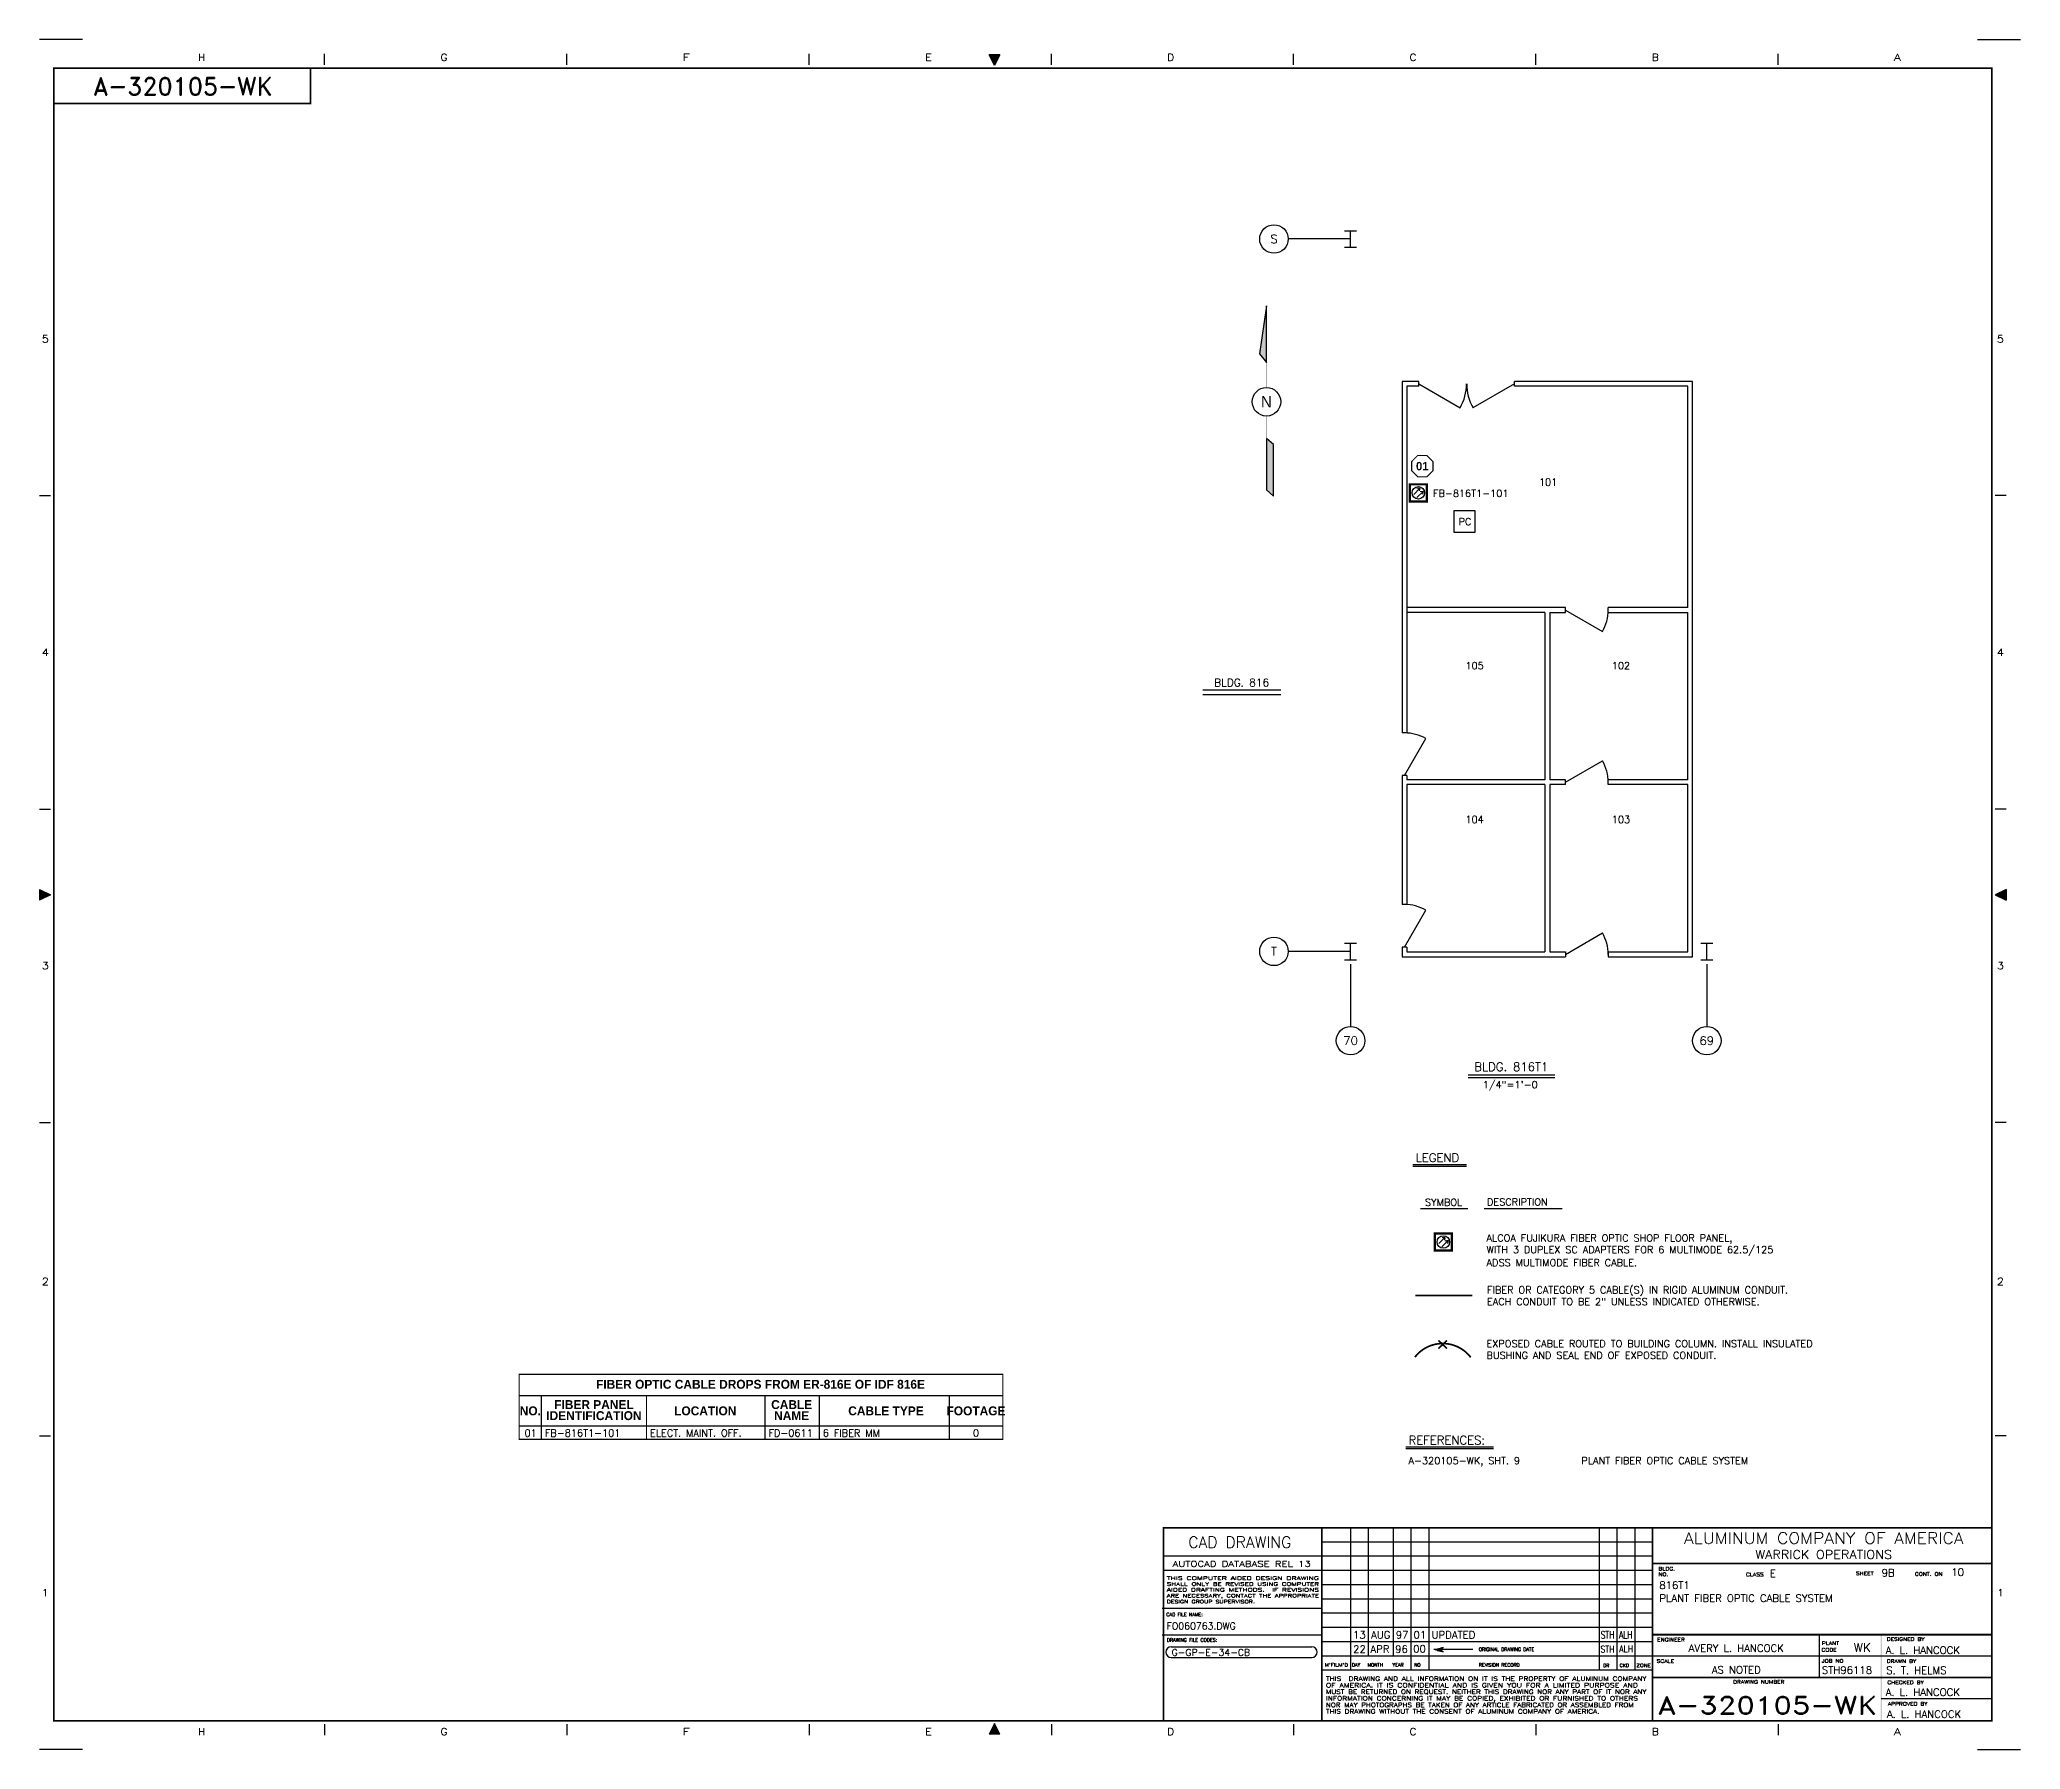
# Paper-space layout 'Layout1' of a CAD drawing. Extents: x 0 to 34.8, y 0 to 30.
# The model-space entities are those that its viewports show. They can reach past a viewport. Long polylines and large blocks are cut down to what shows.
import ezdxf
from ezdxf.enums import TextEntityAlignment as Align

# ---------------------------------------------------------------- set-up
doc = ezdxf.new("R2010")
doc.units = 0
doc.header["$LTSCALE"] = 0.4
doc.linetypes.add('CENTER', pattern=[2, 1.25, -0.25, 0.25, -0.25])
for name, color, linetype in [('1', 1, 'CONTINUOUS'), ('10', 7, 'CENTER'), ('2', 5, 'CONTINUOUS'), ('3', 5, 'CENTER'), ('BLDG', 7, 'CONTINUOUS'), ('DROP', 7, 'CONTINUOUS'), ('TEXT', 7, 'CONTINUOUS'), ('TEXT1', 7, 'CONTINUOUS'), ('VP', 4, 'CONTINUOUS'), ('WBOR', 7, 'CONTINUOUS')]:
    doc.layers.add(name, color=color, linetype=linetype)
doc.layers.get('VP').freeze()
doc.styles.add('BOLD', font='BOLD')
doc.styles.add('ROMAND', font='ROMAND')
doc.styles.add('SIMPLEX', font='simplex.shx')
doc.styles.add('TITLEBLOCK', font='SIMPLEX.shx')

# ---------------------------------------------------------------- blocks, each defined once
blk = doc.blocks.new('A1')
at = {"layer": 'WBOR'}
for p, q in [((0.75, 30), (0, 30)), ((34, 30), (34.75, 30)), ((5, 29.56), (5, 29.75)), ((9.25, 29.56), (9.25, 29.75)), ((13.5, 29.56), (13.5, 29.75)), ((16.846, 29.735), (16.656, 29.735)), ((16.751, 29.545), (16.656, 29.735)), ((16.846, 29.735), (16.751, 29.545)), ((17.75, 29.56), (17.75, 29.75)), ((22, 29.56), (22, 29.75)), ((26.25, 29.56), (26.25, 29.75)), ((30.5, 29.56), (30.5, 29.75)), ((0, 22), (0.19, 22)), ((34.5, 22), (34.31, 22)), ((0, 16.5), (0.19, 16.5)), ((34.5, 16.5), (34.31, 16.5)), ((0, 15.09), (0.19, 14.995)), ((0, 15.09), (0, 14.9)), ((0.19, 14.995), (0, 14.9)), ((34.5, 15.09), (34.31, 14.995)), ((34.31, 14.995), (34.5, 14.9)), ((34.5, 15.09), (34.5, 14.9)), ((0, 11), (0.19, 11)), ((34.5, 11), (34.31, 11)), ((0, 5.5), (0.19, 5.5)), ((34.5, 5.5), (34.31, 5.5)), ((19.852, 1.801), (22.319, 1.801)), ((19.852, 1.611), (22.319, 1.611)), ((5, 0.44), (5, 0.25)), ((9.25, 0.44), (9.25, 0.25)), ((13.5, 0.44), (13.5, 0.25)), ((16.751, 0.455), (16.656, 0.265)), ((16.846, 0.265), (16.751, 0.455)), ((17.75, 0.44), (17.75, 0.25)), ((22, 0.44), (22, 0.25)), ((26.25, 0.44), (26.25, 0.25)), ((30.5, 0.44), (30.5, 0.25)), ((0.75, 0), (0, 0)), ((16.846, 0.265), (16.656, 0.265)), ((34, 0), (34.75, 0))]:
    blk.add_line(p, q, dxfattribs=at)
at = {"layer": 'WBOR', "linetype": 'CONTINUOUS'}
for p, q in [((19.715, 3.888), (19.715, 0.513)), ((22.997, 3.876), (22.997, 1.388)), ((23.309, 3.876), (23.309, 1.638)), ((23.747, 3.876), (23.747, 1.638)), ((24.059, 3.876), (24.059, 1.388)), ((24.372, 3.876), (24.372, 1.638)), ((27.359, 3.886), (27.359, 1.388)), ((27.672, 3.886), (27.672, 1.388)), ((27.984, 3.886), (27.984, 1.388)), ((28.297, 3.638), (22.497, 3.638)), ((22.497, 3.388), (19.715, 3.388)), ((22.497, 3.138), (19.715, 3.138)), ((28.297, 3.388), (22.497, 3.388)), ((28.297, 3.138), (22.497, 3.138)), ((28.297, 2.888), (22.497, 2.888)), ((22.477, 2.474), (19.696, 2.474)), ((28.297, 2.638), (22.497, 2.638)), ((28.297, 2.388), (22.497, 2.388)), ((28.297, 2.138), (22.497, 2.138)), ((19.696, 2.008), (22.477, 2.008)), ((28.297, 1.888), (22.497, 1.888)), ((25.144, 1.752), (24.461, 1.752)), ((24.49, 1.759), (24.59, 1.759)), ((24.49, 1.745), (24.59, 1.745)), ((24.518, 1.766), (24.6, 1.766)), ((24.518, 1.738), (24.6, 1.738)), ((24.546, 1.773), (24.609, 1.773)), ((24.574, 1.78), (24.618, 1.78)), ((24.602, 1.787), (24.627, 1.787)), ((31.221, 2.013), (31.221, 1.268)), ((28.297, 1.638), (22.497, 1.638)), ((24.372, 1.638), (24.372, 1.388)), ((24.546, 1.731), (24.609, 1.731)), ((24.574, 1.723), (24.618, 1.723)), ((24.602, 1.716), (24.627, 1.716)), ((34.247, 1.638), (28.297, 1.638)), ((28.297, 1.388), (22.497, 1.388)), ((34.247, 0.888), (32.309, 0.888))]:
    blk.add_line(p, q, dxfattribs=at)
at = {"layer": 'WBOR', "const_width": 0.03}
blk.add_lwpolyline([(34.25, 29.5), (0.25, 29.5), (0.25, 0.5), (34.25, 0.5)], close=True, dxfattribs=at)
for points in [[(0.25, 28.88), (4.75, 28.88), (4.75, 29.5)], [(19.715, 0.513), (19.715, 3.888), (34.247, 3.888)], [(22.497, 0.513), (22.497, 3.888)], [(28.297, 0.513), (28.297, 3.888)], [(28.297, 3.263), (34.247, 3.263)], [(28.297, 2.013), (34.247, 2.013)], [(34.247, 1.263), (28.297, 1.263)]]:
    blk.add_lwpolyline(points, dxfattribs=at)
at = {"layer": 'WBOR'}
for centre, start, end in [((19.852, 1.706), 90, 270), ((22.319, 1.706), 270, 90)]:
    blk.add_arc(centre, 0.095, start, end, dxfattribs=at)
for points in [[(16.751, 29.545), (16.656, 29.735), (16.846, 29.735)], [(0.19, 14.998), (0, 14.903), (0, 15.093)], [(34.31, 14.998), (34.5, 14.903), (34.5, 15.093)], [(16.751, 0.455), (16.656, 0.265), (16.846, 0.265)]]:
    blk.add_solid(points, dxfattribs=at)
blk.add_trace([(32.322, 2.013), (32.297, 2.013), (32.322, 0.513), (32.297, 0.513)], dxfattribs=at)
at = {"layer": 'WBOR', "linetype": 'CONTINUOUS'}
for s, height, style, width, p, p2 in [('H', 0.125, 'ROMAND', 1.166667, (2.781, 29.625), (2.906, 29.625)), ('G', 0.125, 'ROMAND', 1.166667, (7.031, 29.625), (7.156, 29.625)), ('F', 0.125, 'ROMAND', 1.3125, (11.281, 29.625), (11.406, 29.625)), ('E', 0.125, 'ROMAND', 1.3125, (15.531, 29.625), (15.656, 29.625)), ('D', 0.125, 'ROMAND', 1.166667, (19.781, 29.625), (19.906, 29.625)), ('C', 0.125, 'ROMAND', 1.166667, (24.031, 29.625), (24.156, 29.625)), ('B', 0.125, 'ROMAND', 1.235294, (28.281, 29.625), (28.406, 29.625)), ('A', 0.125, 'ROMAND', 1.166667, (32.531, 29.625), (32.656, 29.625)), ('5', 0.125, 'ROMAND', 1.235294, (0.037, 24.687), (0.162, 24.687)), ('5', 0.125, 'ROMAND', 1.235294, (34.338, 24.687), (34.463, 24.687)), ('4', 0.125, 'ROMAND', 1.166667, (0.037, 19.187), (0.162, 19.187)), ('4', 0.125, 'ROMAND', 1.166667, (34.338, 19.187), (34.463, 19.187)), ('3', 0.125, 'ROMAND', 1.235294, (0.037, 13.687), (0.162, 13.687)), ('3', 0.125, 'ROMAND', 1.235294, (34.338, 13.687), (34.463, 13.687)), ('2', 0.125, 'ROMAND', 1.235294, (0.037, 8.147), (0.162, 8.147)), ('2', 0.125, 'ROMAND', 1.235294, (34.338, 8.147), (34.463, 8.147)), ('1', 0.125, 'ROMAND', 1.909091, (0.037, 2.687), (0.162, 2.687)), ('1', 0.125, 'ROMAND', 1.909091, (34.338, 2.687), (34.463, 2.687)), ('WK', 0.15, 'TITLEBLOCK', 1.105263, (31.826, 1.714), (32.126, 1.714)), ('THIS  DRAWING AND ALL INFORMATION ON IT IS THE PROPERTY OF ALUMINUM COMPANY', 0.075, 'TITLEBLOCK', 1.054923, (22.566, 1.203), (28.191, 1.203)), ('OF AMERICA. IT IS CONFIDENTIAL AND IS GIVEN YOU FOR A LIMITED PURPOSE AND', 0.075, 'TITLEBLOCK', 1.088006, (22.566, 1.088), (28.041, 1.088)), ('MUST BE RETURNED ON REQUEST. NEITHER THIS DRAWING NOR ANY PART OF IT NOR ANY', 0.075, 'TITLEBLOCK', 1.042861, (22.566, 0.973), (28.19, 0.973)), ('THIS DRAWING WITHOUT THE CONSENT OF ALUMINUM COMPANY OF AMERICA.', 0.075, 'TITLEBLOCK', 1.052467, (22.566, 0.628), (27.366, 0.628)), ('INFORMATION CONCERNING IT MAY BE COPIED, EXHIBITED OR FURNISHED TO OTHERS', 0.075, 'TITLEBLOCK', 1.075035, (22.566, 0.858), (28.041, 0.858)), ('NOR MAY PHOTOGRAPHS BE TAKEN OF ANY ARTICLE FABRICATED OR ASSEMBLED FROM', 0.075, 'TITLEBLOCK', 1.042759, (22.566, 0.743), (27.966, 0.743)), ('H', 0.125, 'ROMAND', 1.166667, (2.781, 0.25), (2.906, 0.25)), ('G', 0.125, 'ROMAND', 1.166667, (7.031, 0.25), (7.156, 0.25)), ('F', 0.125, 'ROMAND', 1.3125, (11.281, 0.25), (11.406, 0.25)), ('E', 0.125, 'ROMAND', 1.3125, (15.531, 0.25), (15.656, 0.25)), ('D', 0.125, 'ROMAND', 1.166667, (19.781, 0.25), (19.906, 0.25)), ('C', 0.125, 'ROMAND', 1.166667, (24.031, 0.25), (24.156, 0.25)), ('B', 0.125, 'ROMAND', 1.235294, (28.281, 0.25), (28.406, 0.25)), ('A', 0.125, 'ROMAND', 1.166667, (32.531, 0.25), (32.656, 0.25))]:
    blk.add_text(s, height=height, dxfattribs=dict(at, style=style, width=width)).set_placement(p, p2, align=Align.FIT)
at = {"layer": 'WBOR', "style": 'ROMAND'}
blk.add_text('CAD DRAWING', height=0.2, dxfattribs=at).set_placement((21.056, 3.535), align=Align.CENTER)
at = {"layer": 'WBOR', "style": 'ROMAND', "width": 1.1}
for s, height, p in [('ALUMINUM COMPANY OF AMERICA', 0.2, (31.301, 3.607)), ('WARRICK OPERATIONS', 0.15, (31.301, 3.345))]:
    blk.add_text(s, height=height, dxfattribs=at).set_placement(p, align=Align.CENTER)
at = {"layer": 'WBOR', "style": 'TITLEBLOCK'}
for s, width, p in [('BLDG.', 1.25, (28.401, 3.139)), ('NO. ', 1.25, (28.401, 3.042)), ('CLASS', 1.25, (29.937, 3.038)), ('SHEET', 1.25, (31.866, 3.058)), ('CONT. ON', 1.25, (32.899, 3.048)), ('DESIGN GROUP SUPERVISOR.', 1.33, (19.774, 2.563)), ('ENGINEER', 1.25, (28.378, 1.895)), ('CODE', 1.25, (31.26, 1.717)), ('PLANT', 1.25, (31.268, 1.832)), ('DESIGNED BY', 1.25, (32.406, 1.905)), ('SCALE', 1.25, (28.37, 1.519)), ('JOB NO', 1.25, (31.265, 1.522)), ('DRAWN BY', 1.25, (32.406, 1.519)), ('DRAWING NUMBER', 1.25, (29.711, 1.154)), ('CHECKED BY', 1.25, (32.416, 1.145)), ('APPROVED BY', 1.25, (32.426, 0.769))]:
    blk.add_text(s, height=0.06, dxfattribs=dict(at, width=width)).set_placement(p)
for s, width, p, p2 in [('THIS COMPUTER AIDED DESIGN DRAWING', 1.393479, (19.774, 2.974), (22.445, 2.974)), ('AIDED DRAFTING METHODS.  IF REVISIONS', 1.330049, (19.774, 2.769), (22.445, 2.769)), ('SHALL ONLY BE REVISED USING COMPUTER', 1.320656, (19.774, 2.871), (22.445, 2.871)), ('ARE NECESSARY, CONTACT THE APPROPRIATE', 1.24504, (19.774, 2.666), (22.445, 2.666)), ("M'FILM'D", 1.110979, (22.545, 1.452), (22.954, 1.452)), ('ZONE', 1.148841, (28.014, 1.443), (28.266, 1.443))]:
    blk.add_text(s, height=0.06, dxfattribs=dict(at, width=width)).set_placement(p, p2, align=Align.FIT)
for s, height, p in [('CAD FILE NAME:', 0.06, (19.768, 2.337)), ('DRAWING FILE CODES:', 0.06, (19.778, 1.89)), ('00', 0.13, (24.097, 1.698)), ('ORIGINAL DRAWING DATE', 0.06, (25.249, 1.726)), ('DAY', 0.06, (23.022, 1.452)), ('MONTH', 0.06, (23.295, 1.452)), ('YEAR', 0.06, (23.734, 1.453)), ('NO', 0.06, (24.114, 1.452)), ('REVISION RECORD', 0.06, (25.249, 1.452)), ('DR', 0.06, (27.429, 1.443)), ('CKD', 0.06, (27.721, 1.443))]:
    blk.add_text(s, height=height, dxfattribs=at).set_placement(p)
at = {"layer": 'WBOR'}
for tag, height, style, p in [('DWG_NO2', 0.31, 'ROMAND', (2.514, 29.024)), ('ENG', 0.13, 'TITLEBLOCK', (29.766, 1.71)), ('SCALE', 0.13, 'TITLEBLOCK', (29.766, 1.33))]:
    blk.add_attdef(tag, text='', height=height, dxfattribs=dict(at, style=style)).set_placement(p, align=Align.CENTER)
for tag, height, style, width, p, p2 in [('AUTOCAD', 0.1, 'TITLEBLOCK', 3.612834, (19.876, 3.205), (22.302, 3.205)), ('DI', 0.12, 'TITLEBLOCK', 1.470836, (27.384, 1.698), (27.628, 1.698)), ('CK', 0.12, 'TITLEBLOCK', 1.218693, (27.711, 1.703), (27.955, 1.703)), ('DWG_NO', 0.31, 'ROMAND', 1.961135, (28.387, 0.618), (32.238, 0.618))]:
    blk.add_attdef(tag, text='', height=height, dxfattribs=dict(at, style=style, width=width)).set_placement(p, p2, align=Align.FIT)
at = {"layer": 'WBOR', "style": 'TITLEBLOCK'}
for tag, p, height in [('BLDG_NO', (28.8, 3.043), 0.13), ('CLASS', (30.356, 3.022), 0.13), ('SHEET_NO', (32.315, 3.033), 0.13), ('CONT_ON', (33.538, 3.043), 0.13), ('TITLE_1', (28.415, 2.815), 0.13), ('TITLE_2', (28.415, 2.587), 0.13), ('TITLE_3', (28.415, 2.369), 0.13), ('CAD_NAME', (19.771, 2.106), 0.12), ('TITLE_4', (28.415, 2.13), 0.13), ('FILE_CODE', (19.859, 1.641), 0.12), ('DA', (23.044, 1.694), 0.13), ('MTH', (23.348, 1.694), 0.13), ('YR', (23.781, 1.694), 0.13), ('DBY', (32.387, 1.674), 0.13), ('JOB_NO', (31.268, 1.326), 0.13), ('DWGBY', (32.397, 1.322), 0.13), ('CBY', (32.387, 0.938), 0.13), ('ABY', (32.409, 0.554), 0.13)]:
    blk.add_attdef(tag, p, '', height=height, dxfattribs=at)
at = {"layer": 'WBOR', "style": 'TITLEBLOCK', "flags": 2}
blk.add_attdef('TITLEBLOCK', (0.33, 0.32), '', height=0.12, dxfattribs=at)
blk = doc.blocks.new('FO-DATA')
at = {"layer": '2'}
for p, q in [((0.088, -0.196), (0.196, -0.088)), ((0.144, -0.252), (0.252, -0.144)), ((0.196, -0.088), (0.146, -0.096)), ((0.196, -0.088), (0.187, -0.137)), ((0.252, -0.144), (0.203, -0.153)), ((0.252, -0.144), (0.244, -0.194))]:
    blk.add_line(p, q, dxfattribs=at)
at = {"layer": '2', "const_width": 0.04}
blk.add_lwpolyline([(0.02, -0.02), (0.32, -0.02), (0.32, -0.32), (0.02, -0.32)], close=True, dxfattribs=at)
at = {"layer": '2'}
blk.add_circle((0.17, -0.17), 0.11, dxfattribs=at)
blk = doc.blocks.new('UP')
at = {"layer": 'TEXT1', "color": 7, "style": 'SIMPLEX'}
for s, p in [('13', (23.153, 1.945)), ('AUG', (23.528, 1.945)), ('97', (23.903, 1.945)), ('01', (24.215, 1.945))]:
    blk.add_text(s, height=0.13, dxfattribs=at).set_placement(p, align=Align.CENTER)
blk.add_text('UPDATED', height=0.13, dxfattribs=at).set_placement((24.42, 1.945))
at = {"layer": 'TEXT1', "color": 7, "style": 'SIMPLEX', "width": 0.75}
for s, p in [('STH', (27.507, 1.945)), ('ALH', (27.828, 1.945))]:
    blk.add_text(s, height=0.13, dxfattribs=at).set_placement(p, align=Align.CENTER)
blk = doc.blocks.new('PCC')
at = {"layer": 'DROP'}
for p, q in [((-9, 9), (-9, -9)), ((9, 9), (-9, 9)), ((9, -9), (9, 9)), ((-9, -9), (9, -9))]:
    blk.add_line(p, q, dxfattribs=at)
at = {"layer": 'DROP', "style": 'SIMPLEX'}
blk.add_text('PC', height=6, dxfattribs=at).set_placement((-5, -3))

msp = doc.modelspace()

# ---------------------------------------------------------------- linework, layer by layer
at = {"layer": '10', "color": 7}
for p, q in [((180, 360), (127.5, 360)), ((180, -240), (127.5, -240)), ((180, -250.7), (180, -303.2)), ((480, -250.7), (480, -303.2))]:
    msp.add_line(p, q, dxfattribs=at)
at = {"layer": '3', "color": 7}
msp.add_line((227.5, -56), (223.5, -56), dxfattribs=at)
at = {"layer": 'BLDG', "color": 7}
for p, q in [((175, 367), (185, 367)), ((180, 353), (180, 367)), ((175, 353), (185, 353)), ((109.2, 303.7), (103.2, 263.3)), ((109.2, 256), (109.2, 303.7)), ((103.2, 263.3), (109.2, 256)), ((223.5, 240), (223.5, -56)), ((237.5, 240), (223.5, 240)), ((227.5, 236), (227.5, -56)), ((237.5, 236), (227.5, 236)), ((237.5, 236), (237.5, 240)), ((237.5, 238), (272.4, 217.9)), ((318, 238), (283.1, 217.9)), ((468, 240), (318, 240)), ((318, 236), (318, 240)), ((464, 236), (318, 236)), ((464, 49.5), (464, 236)), ((468, -244.5), (468, 240)), ((109.2, 192), (109.2, 148.7)), ((115.2, 186.8), (109.2, 192)), ((115.2, 143.5), (115.2, 186.8)), ((115.2, 143.5), (109.2, 148.7)), ((361, 49.5), (227.5, 49.5)), ((343.7, 45.5), (227.5, 45.5)), ((343.7, 45.5), (343.7, -95.5)), ((347.7, 45.5), (347.7, -95.5)), ((347.7, 45.5), (361, 45.5)), ((361, 45.5), (361, 49.5)), ((361, 47.5), (392.2, 29.5)), ((397, 45.5), (397, 49.5)), ((464, 49.5), (397, 49.5)), ((397, 45.5), (464, 45.5)), ((464, -95.5), (464, 45.5)), ((225.5, -92), (243.5, -60.8)), ((361, -97.5), (392.2, -79.5)), ((227.5, -92), (223.5, -92)), ((223.5, -92), (223.5, -200.5)), ((227.5, -92), (227.5, -95.5)), ((343.7, -95.5), (227.5, -95.5)), ((227.5, -99.5), (227.5, -200.5)), ((343.7, -99.5), (227.5, -99.5)), ((343.7, -99.5), (343.7, -240.5)), ((361, -95.5), (347.7, -95.5)), ((361, -99.5), (347.7, -99.5)), ((347.7, -99.5), (347.7, -240.5)), ((361, -99.5), (361, -95.5)), ((464, -95.5), (397, -95.5)), ((397, -99.5), (397, -95.5)), ((464, -99.5), (397, -99.5)), ((464, -240.5), (464, -99.5)), ((227.5, -200.5), (223.5, -200.5)), ((225.5, -236.5), (243.5, -205.3)), ((175, -233), (185, -233)), ((180, -247), (180, -233)), ((361, -242.5), (392.2, -224.5)), ((475, -233), (485, -233)), ((480, -247), (480, -233)), ((175, -247), (185, -247)), ((227.5, -236.5), (223.5, -236.5)), ((223.5, -236.5), (223.5, -244.5)), ((223.5, -244.5), (360.9, -244.5)), ((227.5, -236.5), (227.5, -240.5)), ((227.5, -240.5), (343.7, -240.5)), ((347.7, -240.5), (360.9, -240.5)), ((360.9, -240.5), (360.9, -244.5)), ((396.9, -240.5), (396.9, -244.5)), ((396.9, -240.5), (464, -240.5)), ((396.9, -244.5), (468, -244.5)), ((475, -247), (485, -247))]:
    msp.add_line(p, q, dxfattribs=at)
at = {"layer": 'BLDG', "color": 7, "const_width": 0.48}
for points in [[(109.2, 234.9), (109.2, 303.9)], [(109.2, 210.8), (109.2, 148.7)]]:
    msp.add_lwpolyline(points, dxfattribs=at)
at = {"layer": 'BLDG', "color": 7}
for centre in [(115.5, 360), (109.2, 222.9), (115.5, -240), (180, -315.2), (480, -315.2)]:
    msp.add_circle(centre, 12, dxfattribs=at)
for centre, radius, start, end in [((237.5, 238), 40.2, 330, 0), ((318, 238), 40.2, 180, 210), ((361, 47.5), 36, 330, 0), ((225.5, -92), 36, 60, 90), ((361, -97.5), 36, 0, 30), ((225.5, -236.5), 36, 60, 90), ((361, -242.5), 36, 0, 30)]:
    msp.add_arc(centre, radius, start, end, dxfattribs=at)
for points in [[(103.2, 263.3), (109.2, 256), (109.2, 303.7)], [(109.2, 148.7), (109.2, 192), (115.2, 143.5), (115.2, 186.8)]]:
    msp.add_solid(points, dxfattribs=at)
at = {"layer": 'TEXT', "color": 7}
for p, q in [((55.7, -19.7), (121.3, -19.7)), ((55.7, -23.6), (121.3, -23.6)), ((279, -344.1), (351.9, -344.1)), ((279, -346.1), (351.9, -346.1))]:
    msp.add_line(p, q, dxfattribs=at)

# ---------------------------------------------------------------- block references
at = {"layer": 'DROP'}
msp.add_blockref('PCC', (276, 122), dxfattribs=at)

# ---------------------------------------------------------------- texts
at = {"layer": 'BLDG', "color": 7}
msp.add_text('N', height=9.6, dxfattribs=at).set_placement((109.2, 218.1), align=Align.CENTER)
at = {"layer": 'TEXT', "color": 7, "style": 'SIMPLEX'}
for s, p in [('S', (115.5, 360)), ('T', (115.5, -240)), ('70', (180, -315.2)), ('69', (480, -315.2))]:
    msp.add_text(s, height=7.2, dxfattribs=at).set_placement(p, align=Align.MIDDLE)
for s, height, p in [('101', 6, (346.4, 152.2)), ('105', 6, (284.4, -2.3)), ('102', 6, (407.7, -2.3)), ('BLDG. 816', 6.48, (88.3, -16.8)), ('104', 6, (284.4, -131.9)), ('103', 6, (407.7, -131.9)), ('BLDG. 816T1', 7.2, (315.3, -340.8))]:
    msp.add_text(s, height=height, dxfattribs=at).set_placement(p, align=Align.CENTER)
msp.add_text('1/4"=1\'-0', height=6, dxfattribs=at).set_placement((291.3, -355.3))

psp = doc.layouts.get("Layout1")

# ---------------------------------------------------------------- linework, layer by layer
at = {"layer": '2', "color": 5}
for p, q in [((24.092, 10.263), (25.035, 10.263)), ((24.092, 10.235), (25.035, 10.235)), ((24.228, 9.489), (25.057, 9.489)), ((25.341, 9.489), (26.713, 9.489))]:
    psp.add_line(p, q, dxfattribs=at)
at = {"layer": '2', "color": 5, "const_width": 0.03}
psp.add_lwpolyline([(24.127, 6.882, -0.493056), (25.107, 6.879, -2.019619)], format="xyb", dxfattribs=at)
for points in [[(24.54, 7.033), (24.691, 7.176)], [(24.691, 7.033), (24.54, 7.176)]]:
    psp.add_lwpolyline(points, dxfattribs=at)
at = {"layer": '3', "color": 5, "const_width": 0.03}
psp.add_lwpolyline([(25.134, 7.965), (24.134, 7.965)], dxfattribs=at)
at = {"layer": 'BLDG', "color": 7, "const_width": 0.02}
for points in [[(24.177, 22.329), (24.337, 22.329), (24.445, 22.436), (24.445, 22.596), (24.337, 22.704), (24.177, 22.704), (24.07, 22.596), (24.07, 22.436)], [(8.412, 6.581), (16.897, 6.581), (16.897, 5.675), (8.412, 5.675)]]:
    psp.add_lwpolyline(points, close=True, dxfattribs=at)
for points in [[(8.412, 6.206), (16.897, 6.206)], [(8.803, 6.206), (8.803, 5.675)], [(10.647, 6.206), (10.647, 5.675)], [(12.725, 6.206), (12.725, 5.675)], [(13.678, 6.206), (13.678, 5.675)], [(15.959, 6.206), (15.959, 5.675)], [(8.412, 5.675), (8.412, 5.44), (16.897, 5.44), (16.897, 5.675)], [(8.803, 5.44), (8.803, 5.675)], [(10.647, 5.44), (10.647, 5.675)], [(12.725, 5.44), (12.725, 5.69)], [(13.678, 5.44), (13.678, 5.69)], [(15.959, 5.44), (15.959, 5.675)]]:
    psp.add_lwpolyline(points, dxfattribs=at)
at = {"layer": 'TEXT1', "color": 7}
for p, q in [((23.968, 5.307), (25.505, 5.307)), ((23.968, 5.279), (25.505, 5.279))]:
    psp.add_line(p, q, dxfattribs=at)

# ---------------------------------------------------------------- block references
at = {"layer": '1'}
ref = psp.add_blockref('A1', (0, 0), dxfattribs=at)
ref.add_attrib('DWG_NO2', 'A-320105-WK', dxfattribs={"layer": 'WBOR', "height": 0.31, "style": 'ROMAND'}).set_placement((2.514, 29.024), align=Align.CENTER)
ref.add_attrib('DWG_NO', 'A-320105-WK', dxfattribs={"layer": 'WBOR', "height": 0.31, "style": 'ROMAND', "width": 1.114662}).set_placement((28.387, 0.618), (32.238, 0.618), align=Align.FIT)
ref.add_attrib('CLASS', 'E', (30.356, 3.022), dxfattribs={"layer": 'WBOR', "height": 0.13, "style": 'TITLEBLOCK'})
ref.add_attrib('SHEET_NO', '9B', (32.315, 3.033), dxfattribs={"layer": 'WBOR', "height": 0.13, "style": 'TITLEBLOCK'})
ref.add_attrib('CONT_ON', '10', (33.538, 3.043), dxfattribs={"layer": 'WBOR', "height": 0.13, "style": 'TITLEBLOCK'})
ref.add_attrib('TITLE_1', '816T1', (28.415, 2.815), dxfattribs={"layer": 'WBOR', "height": 0.13, "style": 'TITLEBLOCK'})
ref.add_attrib('TITLE_2', 'PLANT FIBER OPTIC CABLE SYSTEM', (28.415, 2.587), dxfattribs={"layer": 'WBOR', "height": 0.13, "style": 'TITLEBLOCK'})
ref.add_attrib('ENG', 'AVERY L. HANCOCK', dxfattribs={"layer": 'WBOR', "height": 0.13, "style": 'TITLEBLOCK'}).set_placement((29.766, 1.71), align=Align.CENTER)
ref.add_attrib('SCALE', 'AS NOTED', dxfattribs={"layer": 'WBOR', "height": 0.13, "style": 'TITLEBLOCK'}).set_placement((29.766, 1.33), align=Align.CENTER)
ref.add_attrib('JOB_NO', 'STH96118', (31.268, 1.326), dxfattribs={"layer": 'WBOR', "height": 0.13, "style": 'TITLEBLOCK'})
ref.add_attrib('DBY', 'A. L. HANCOCK', (32.387, 1.674), dxfattribs={"layer": 'WBOR', "height": 0.13, "style": 'TITLEBLOCK'})
ref.add_attrib('DWGBY', 'S. T. HELMS', (32.397, 1.322), dxfattribs={"layer": 'WBOR', "height": 0.13, "style": 'TITLEBLOCK'})
ref.add_attrib('CBY', 'A. L. HANCOCK', (32.387, 0.938), dxfattribs={"layer": 'WBOR', "height": 0.13, "style": 'TITLEBLOCK'})
ref.add_attrib('ABY', 'A. L. HANCOCK', (32.409, 0.554), dxfattribs={"layer": 'WBOR', "height": 0.13, "style": 'TITLEBLOCK'})
ref.add_attrib('DA', '22', (23.044, 1.694), dxfattribs={"layer": 'WBOR', "height": 0.13, "style": 'TITLEBLOCK'})
ref.add_attrib('MTH', 'APR', (23.348, 1.694), dxfattribs={"layer": 'WBOR', "height": 0.13, "style": 'TITLEBLOCK'})
ref.add_attrib('YR', '96', (23.781, 1.694), dxfattribs={"layer": 'WBOR', "height": 0.13, "style": 'TITLEBLOCK'})
ref.add_attrib('DI', 'STH', dxfattribs={"layer": 'WBOR', "height": 0.12, "style": 'TITLEBLOCK', "width": 0.820274}).set_placement((27.384, 1.698), (27.628, 1.698), align=Align.FIT)
ref.add_attrib('CK', 'ALH', dxfattribs={"layer": 'WBOR', "height": 0.12, "style": 'TITLEBLOCK', "width": 0.804797}).set_placement((27.711, 1.703), (27.955, 1.703), align=Align.FIT)
ref.add_attrib('CAD_NAME', 'FO060763.DWG', (19.771, 2.106), dxfattribs={"layer": 'WBOR', "height": 0.12, "style": 'TITLEBLOCK'})
ref.add_attrib('FILE_CODE', 'G-GP-E-34-CB', (19.859, 1.641), dxfattribs={"layer": 'WBOR', "height": 0.12, "style": 'TITLEBLOCK'})
ref.add_attrib('AUTOCAD', 'AUTOCAD DATABASE REL 13', dxfattribs={"layer": 'WBOR', "height": 0.1, "style": 'TITLEBLOCK', "width": 1.114682}).set_placement((19.876, 3.205), (22.302, 3.205), align=Align.FIT)
at = {"layer": '2'}
for name, p in [('FO-DATA', (24.018, 22.217)), ('UP', (0, 0))]:
    psp.add_blockref(name, p, dxfattribs=at)
at = {"layer": '2', "color": 5}
psp.add_blockref('FO-DATA', (24.457, 9.072), dxfattribs=at)

# ---------------------------------------------------------------- texts
at = {"layer": '2', "style": 'SIMPLEX'}
psp.add_text('FB-816T1-101', height=0.125, dxfattribs=at).set_placement((24.445, 21.978))
at = {"layer": '2', "color": 5, "style": 'SIMPLEX'}
for s, height, p in [('LEGEND', 0.15, (24.14, 10.307)), ('DESCRIPTION', 0.125, (25.392, 9.541)), ('ALCOA FUJIKURA FIBER OPTIC SHOP FLOOR PANEL,', 0.125, (25.385, 8.912)), ('WITH 3 DUPLEX SC ADAPTERS FOR 6 MULTIMODE 62.5/125', 0.125, (25.385, 8.704)), ('ADSS MULTIMODE FIBER CABLE.', 0.125, (25.385, 8.479)), ('FIBER OR CATEGORY 5 CABLE(S) IN RIGID ALUMINUM CONDUIT.', 0.125, (25.392, 8)), ('EACH CONDUIT TO BE 2" UNLESS INDICATED OTHERWISE.', 0.125, (25.392, 7.792)), ('EXPOSED CABLE ROUTED TO BUILDING COLUMN. INSTALL INSULATED', 0.125, (25.383, 7.057)), ('BUSHING AND SEAL END OF EXPOSED CONDUIT.', 0.125, (25.383, 6.851))]:
    psp.add_text(s, height=height, dxfattribs=at).set_placement(p)
psp.add_text('SYMBOL', height=0.125, dxfattribs=at).set_placement((24.632, 9.536), align=Align.CENTER)
at = {"layer": 'BLDG', "color": 7}
for s, height, style, p in [('01', 0.1483, 'BOLD', (24.257, 22.516)), ('NO.', 0.1562, 'BOLD', (8.609, 5.94)), ('0', 0.125, 'SIMPLEX', (16.428, 5.55))]:
    psp.add_text(s, height=height, dxfattribs=dict(at, style=style)).set_placement(p, align=Align.MIDDLE)
at = {"layer": 'BLDG', "color": 7, "style": 'BOLD'}
for s, height, p in [('FIBER OPTIC CABLE DROPS FROM ER-816E OF IDF 816E', 0.15625, (12.647, 6.328)), ('IDENTIFICATION', 0.15625, (9.725, 5.778)), ('FIBER PANEL', 0.15625, (9.725, 5.972)), ('LOCATION', 0.1562, (11.678, 5.862)), ('CABLE', 0.1562, (13.194, 5.972)), ('NAME', 0.1562, (13.194, 5.778)), (' CABLE TYPE', 0.15625, (14.819, 5.862)), ('FOOTAGE', 0.1562, (16.428, 5.862))]:
    psp.add_text(s, height=height, dxfattribs=at).set_placement(p, align=Align.CENTER)
at = {"layer": 'BLDG', "color": 7, "style": 'SIMPLEX'}
for s, p in [('01', (8.506, 5.487)), ('FB-816T1-101', (8.865, 5.487)), ('ELECT. MAINT. OFF.', (10.709, 5.487)), ('FD-0611', (12.787, 5.487)), ('6 FIBER MM', (13.74, 5.487))]:
    psp.add_text(s, height=0.125, dxfattribs=at).set_placement(p)
at = {"layer": 'TEXT1', "color": 7, "style": 'SIMPLEX'}
for s, height, p in [('REFERENCES:', 0.15, (24.016, 5.351)), ('A-320105-WK, SHT. 9', 0.125, (24.016, 5.003)), ('PLANT FIBER OPTIC CABLE SYSTEM', 0.125, (27.049, 5.003))]:
    psp.add_text(s, height=height, dxfattribs=at).set_placement(p)

# ---------------------------------------------------------------- viewports
at = {"layer": 'VP'}
psp.add_viewport(center=(17.263, 15.019), size=(34.262, 29.32331), view_center_point=(-95.309, -191.176), view_height=1407.5188, dxfattribs=at)

doc.saveas('drawing.dxf')
